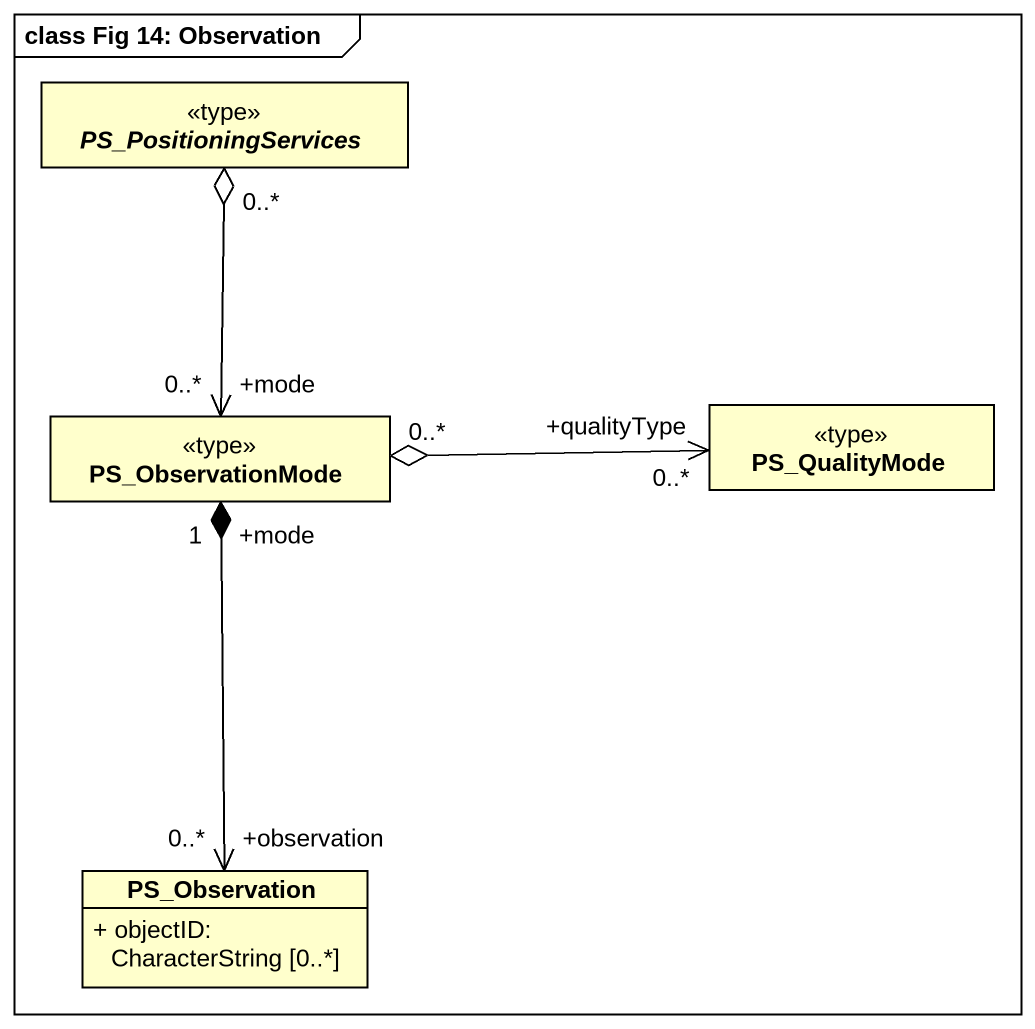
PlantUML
@startuml
mainframe class Fig 14: Observation
hide circle
hide empty members
skinparam classAttributeIconSize 0
abstract class PS_PositioningServices <<type>>
class PS_ObservationMode <<type>>
class PS_QualityMode <<type>>
class PS_Observation {
  + objectID: CharacterString [0..*]
}
PS_PositioningServices "0..*" o--> "+mode\n0..*" PS_ObservationMode
PS_ObservationMode "0..*" o-right-> "+qualityType\n0..*" PS_QualityMode
PS_ObservationMode "+mode\n1" *--> "+observation\n0..*" PS_Observation
@enduml
